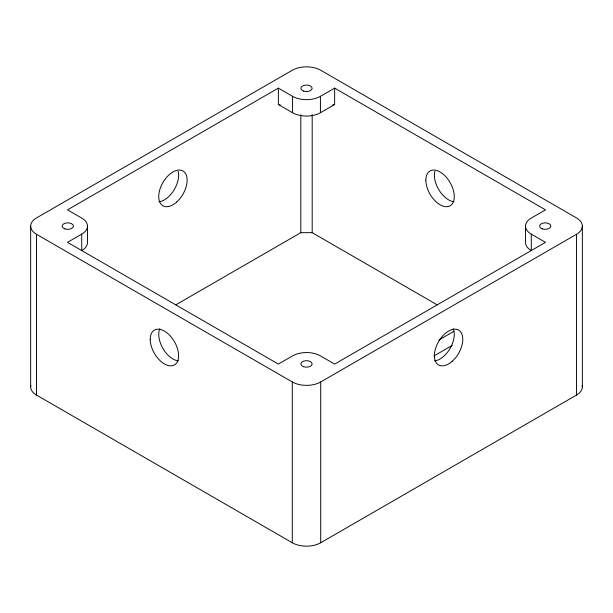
<?xml version="1.0" encoding="UTF-8"?>
<svg xmlns="http://www.w3.org/2000/svg" width="613" height="613" viewBox="0 0 613 613"><rect width="100%" height="100%" fill="white"/><g stroke="black" fill="none" stroke-linecap="round" stroke-linejoin="round"><path stroke-width="0.92" d="M525.51 226.105L525.51 242.51A19.693 11.371 0 0 0 531.279 250.556L531.279 234.143A19.693 11.371 0 0 1 531.279 218.067L545.493 209.861L334.637 88.126L320.423 96.333A19.693 11.371 0 0 1 292.577 96.333L278.363 88.126L67.507 209.861L81.721 218.067A19.693 11.371 0 0 1 81.721 234.143L81.721 250.556A19.693 11.371 0 0 0 87.49 242.51L87.49 226.105M81.721 234.143L67.507 242.35L278.363 364.084L292.577 355.885A19.693 11.371 0 0 1 320.423 355.885L334.637 364.084L545.493 242.35L531.279 234.143M278.363 88.126L278.363 104.532L292.577 112.738A19.693 11.371 0 0 0 320.423 112.738L334.637 104.532L334.637 88.126M175.839 304.83L300.814 232.672L312.186 232.672L437.238 304.868M36.535 234.312L292.294 381.968A20.091 11.601 0 0 0 320.706 381.968L576.465 234.312A20.091 11.601 0 0 0 576.465 217.906L320.706 70.242A20.091 11.601 0 0 0 292.294 70.242L36.535 217.906A20.091 11.601 0 0 0 36.535 234.312L36.535 395.094L292.294 542.758A20.091 11.601 0 0 0 320.706 542.758L576.465 395.094A20.091 11.601 0 0 0 582.181 385.378M438.916 339.977L453.804 331.38M433.95 355.969L452.149 345.464M332.759 104.823L334.637 104.532M278.363 104.532L280.241 104.823M582.35 226.105L582.35 386.895M576.465 234.312L576.465 395.094M320.706 381.968L320.706 542.758M320.423 96.333L320.423 112.738M312.186 114.639L312.186 232.672M300.814 114.639L300.814 232.672M292.577 96.333L292.577 112.738M292.294 381.968L292.294 542.758M30.65 226.105L30.65 386.895M36.535 395.094A20.091 11.601 0 0 1 30.819 385.378M178.138 171.28A20.091 11.601 -60 0 1 173.786 190.375A20.091 11.601 -60 0 1 158.974 201.746M454.026 201.746A20.091 11.601 60 0 1 439.215 190.375A20.091 11.601 60 0 1 434.862 171.28M453.191 328.737A20.091 11.601 -60 0 1 450.111 348.391A20.091 11.601 -60 0 1 434.625 360.888M178.375 360.888A20.091 11.601 60 0 1 162.889 348.391A20.091 11.601 60 0 1 159.809 328.737M303.688 91.107A5.624 3.249 0 0 0 312.124 88.295A5.624 3.249 0 0 0 303.688 85.475A5.624 3.249 0 0 0 303.688 91.107M542.39 228.917A5.624 3.249 0 0 0 550.834 226.105A5.624 3.249 0 0 0 542.39 223.293A5.624 3.249 0 0 0 542.39 228.917M64.978 228.917A5.624 3.249 0 0 0 73.422 226.105A5.624 3.249 0 0 0 64.978 223.293A5.624 3.249 0 0 0 64.978 228.917M303.688 366.735A5.624 3.249 0 0 0 312.124 363.923A5.624 3.249 0 0 0 303.688 361.111A5.624 3.249 0 0 0 303.688 366.735M452.264 361.241A20.091 11.601 -60 0 0 458.631 330.116A20.091 11.601 -60 0 0 434.862 351.195A20.091 11.601 -60 0 0 452.264 361.241M150.208 339.311A20.091 11.601 60 0 0 171.517 365.823A20.091 11.601 60 0 0 171.517 337.411A20.091 11.601 60 0 0 150.208 339.311M425.851 180.168A20.091 11.601 60 0 0 447.168 206.681A20.091 11.601 60 0 0 447.168 178.268A20.091 11.601 60 0 0 425.851 180.168M176.613 202.098A20.091 11.601 -60 0 0 182.988 170.973A20.091 11.601 -60 0 0 159.211 192.053A20.091 11.601 -60 0 0 176.613 202.098"/></g></svg>
